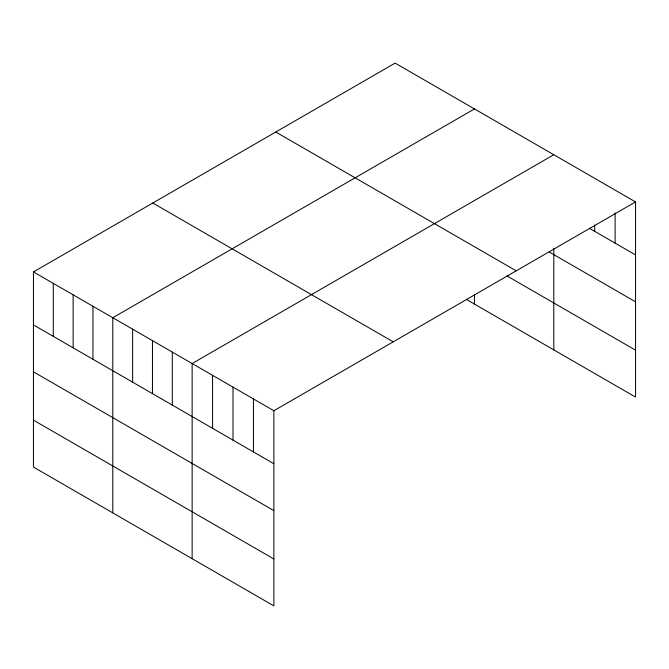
<?xml version="1.0" encoding="UTF-8"?>
<svg xmlns="http://www.w3.org/2000/svg" width="669" height="669" viewBox="0 0 669 669"><rect width="100%" height="100%" fill="white"/><g stroke="black" fill="none" stroke-linecap="round" stroke-linejoin="round"><path stroke-width="1" d="M635.55 201.929L273.88 410.733L273.88 605.888L33.45 467.071L33.45 271.923L395.12 63.112L635.55 201.929L635.55 397.077L466.343 299.394M474.463 108.922L112.793 317.725L112.793 512.88M553.807 154.731L192.137 363.535L192.137 558.69M589.347 228.246L635.55 254.922M549.291 252.029L635.55 301.828M275.77 132.019L516.2 270.836M506.918 275.904L635.55 350.163M152.8 203.016L393.23 341.826M33.45 271.923L273.88 410.733M33.45 324.908L273.88 463.726M33.45 371.822L273.88 510.639M33.45 420.157L273.88 558.975M615.112 212.985L615.112 243.123M594.674 225.085L594.674 231.323M553.807 248.517L553.807 349.887M474.463 294.895L474.463 304.077M253.451 398.933L253.451 451.926M233.013 387.134L233.013 440.127M212.575 375.334L212.575 428.327M172.301 352.086L172.301 405.079M152.465 340.63L152.465 393.623M132.629 329.181L132.629 382.175M92.958 306.277L92.958 359.27M73.122 294.82L73.122 347.813M53.286 283.372L53.286 336.365"/></g></svg>
